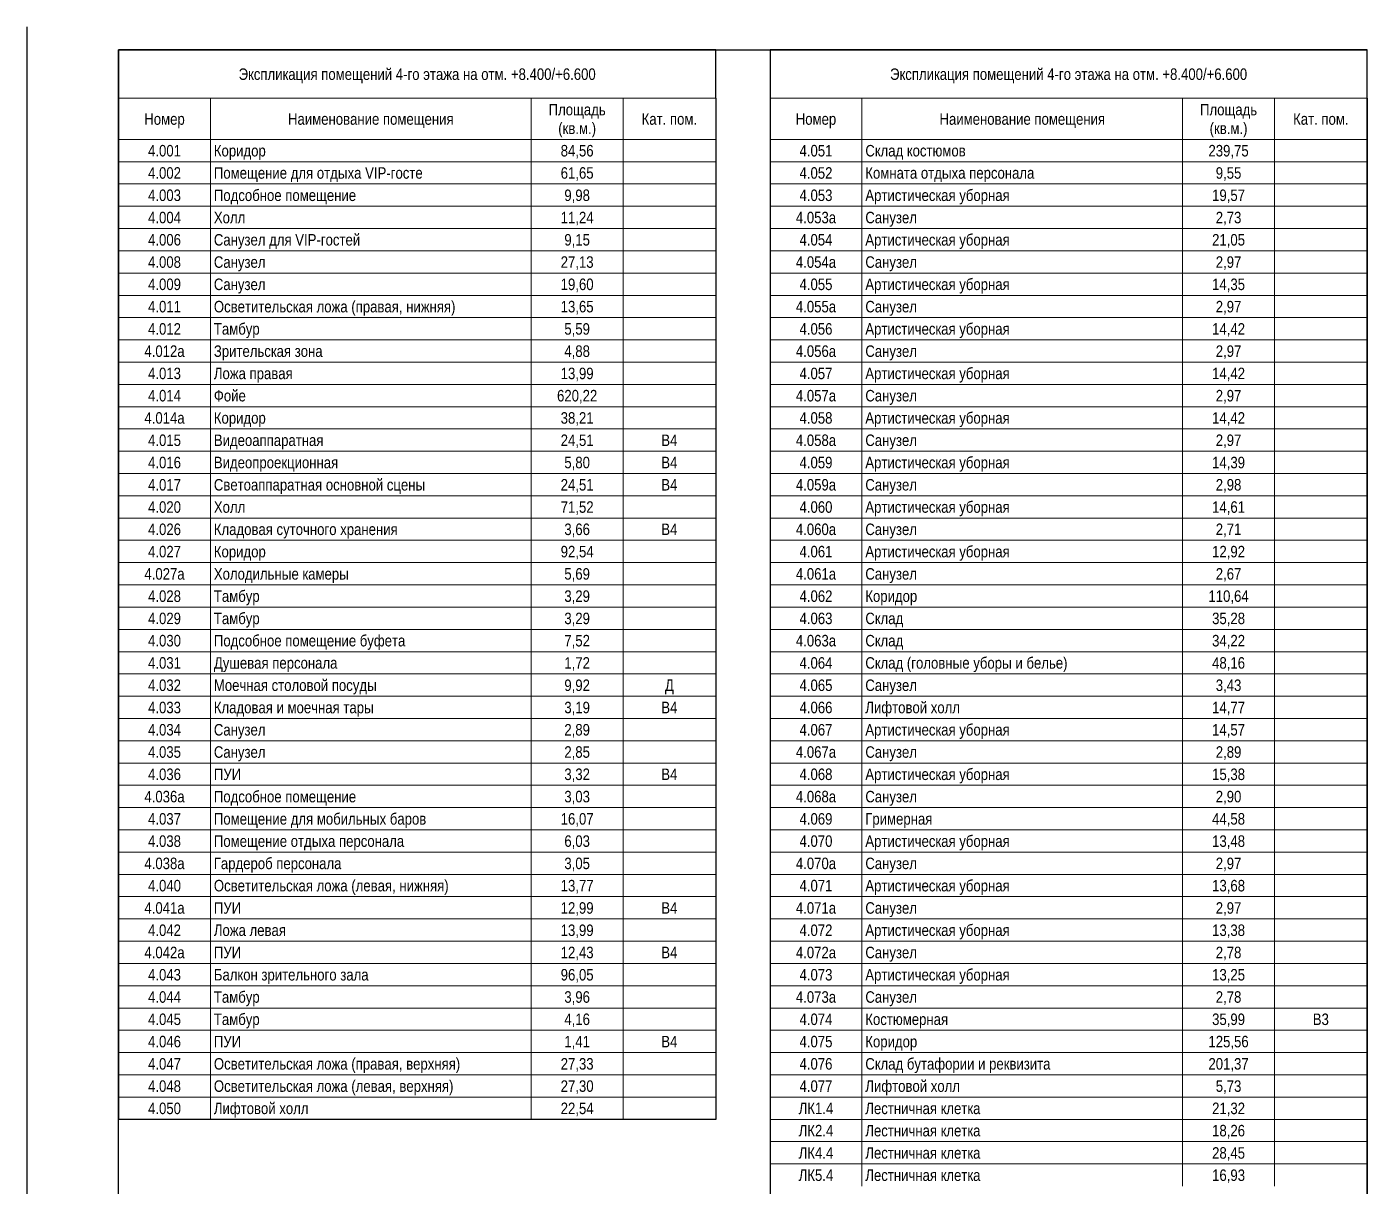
# Paper-space layout 'Экспликация 4 этаж' of a CAD drawing. Header units: millimetres. Extents: x 0 to 297, y 0 to 420.
# Drawn here: x 0 to 292, y 167.4 to 420 of the extents above; entities that cross this region are included whole.
import ezdxf

# ---------------------------------------------------------------- set-up
doc = ezdxf.new("R2010")
doc.units = ezdxf.units.MM
for name, color, linetype, lineweight in [('Графика спецификации', 7, 'Continuous', 9), ('Обычные линии', 7, 'Continuous', 25), ('Тонкие линии', 7, 'Continuous', 9)]:
    doc.layers.add(name, color=color, linetype=linetype, lineweight=lineweight)
doc.styles.add('Arial Narrow_3', font='Arial Narrow.ttf', dxfattribs={"height": 2.5})

psp = doc.layouts.new('Экспликация 4 этаж')

# ---------------------------------------------------------------- linework, layer by layer
for p, q in [((0, 420), (0, 0)), ((20, 5), (20, 415)), ((20, 415), (292, 415)), ((292, 5), (292, 415))]:
    psp.add_line(p, q)
at = {"layer": 'Обычные линии'}
for p, q in [((20, 415), (20, 404.42)), ((150.08, 415), (20, 415)), ((150.08, 404.42), (150.08, 415)), ((161.92, 415), (161.92, 404.42)), ((292, 415), (161.92, 415)), ((292, 404.42), (292, 415)), ((20, 404.42), (20, 181.98)), ((150.08, 404.42), (150.08, 181.98)), ((161.92, 404.42), (161.92, 138.32)), ((292, 404.42), (292, 138.32)), ((150.08, 181.98), (20, 181.98))]:
    psp.add_line(p, q, dxfattribs=at)
at = {"layer": 'Тонкие линии'}
for p, q in [((20, 404.42), (150.08, 404.42)), ((40, 404.42), (40, 395.46)), ((109.89, 404.42), (109.89, 395.46)), ((129.89, 404.42), (129.89, 395.46)), ((161.92, 404.42), (292, 404.42)), ((181.92, 404.42), (181.92, 395.46)), ((251.8, 404.42), (251.8, 395.46)), ((271.8, 404.42), (271.8, 395.46)), ((40, 395.46), (20, 395.46)), ((109.89, 395.46), (40, 395.46)), ((40, 395.46), (40, 390.61)), ((129.89, 395.46), (109.89, 395.46)), ((109.89, 395.46), (109.89, 390.61)), ((150.08, 395.46), (129.89, 395.46)), ((129.89, 395.46), (129.89, 390.61)), ((181.92, 395.46), (161.92, 395.46)), ((251.8, 395.46), (181.92, 395.46)), ((181.92, 395.46), (181.92, 390.61)), ((271.8, 395.46), (251.8, 395.46)), ((251.8, 395.46), (251.8, 390.61)), ((292, 395.46), (271.8, 395.46)), ((271.8, 395.46), (271.8, 390.61)), ((40, 390.61), (20, 390.61)), ((109.89, 390.61), (40, 390.61)), ((40, 390.61), (40, 385.76)), ((129.89, 390.61), (109.89, 390.61)), ((109.89, 390.61), (109.89, 385.76)), ((150.08, 390.61), (129.89, 390.61)), ((129.89, 390.61), (129.89, 385.76)), ((181.92, 390.61), (161.92, 390.61)), ((251.8, 390.61), (181.92, 390.61)), ((181.92, 390.61), (181.92, 385.76)), ((271.8, 390.61), (251.8, 390.61)), ((251.8, 390.61), (251.8, 385.76)), ((292, 390.61), (271.8, 390.61)), ((271.8, 390.61), (271.8, 385.76)), ((40, 385.76), (20, 385.76)), ((109.89, 385.76), (40, 385.76)), ((40, 385.76), (40, 380.91)), ((129.89, 385.76), (109.89, 385.76)), ((109.89, 385.76), (109.89, 380.91)), ((150.08, 385.76), (129.89, 385.76)), ((129.89, 385.76), (129.89, 380.91)), ((181.92, 385.76), (161.92, 385.76)), ((251.8, 385.76), (181.92, 385.76)), ((181.92, 385.76), (181.92, 380.91)), ((271.8, 385.76), (251.8, 385.76)), ((251.8, 385.76), (251.8, 380.91)), ((292, 385.76), (271.8, 385.76)), ((271.8, 385.76), (271.8, 380.91)), ((40, 380.91), (20, 380.91)), ((109.89, 380.91), (40, 380.91)), ((40, 380.91), (40, 376.06)), ((129.89, 380.91), (109.89, 380.91)), ((109.89, 380.91), (109.89, 376.06)), ((150.08, 380.91), (129.89, 380.91)), ((129.89, 380.91), (129.89, 376.06)), ((181.92, 380.91), (161.92, 380.91)), ((251.8, 380.91), (181.92, 380.91)), ((181.92, 380.91), (181.92, 376.06)), ((271.8, 380.91), (251.8, 380.91)), ((251.8, 380.91), (251.8, 376.06)), ((292, 380.91), (271.8, 380.91)), ((271.8, 380.91), (271.8, 376.06)), ((40, 376.06), (20, 376.06)), ((109.89, 376.06), (40, 376.06)), ((40, 376.06), (40, 371.2)), ((129.89, 376.06), (109.89, 376.06)), ((109.89, 376.06), (109.89, 371.2)), ((150.08, 376.06), (129.89, 376.06)), ((129.89, 376.06), (129.89, 371.2)), ((181.92, 376.06), (161.92, 376.06)), ((251.8, 376.06), (181.92, 376.06)), ((181.92, 376.06), (181.92, 371.2)), ((271.8, 376.06), (251.8, 376.06)), ((251.8, 376.06), (251.8, 371.2)), ((292, 376.06), (271.8, 376.06)), ((271.8, 376.06), (271.8, 371.2)), ((40, 371.2), (20, 371.2)), ((109.89, 371.2), (40, 371.2)), ((40, 371.2), (40, 366.35)), ((129.89, 371.2), (109.89, 371.2)), ((109.89, 371.2), (109.89, 366.35)), ((150.08, 371.2), (129.89, 371.2)), ((129.89, 371.2), (129.89, 366.35)), ((181.92, 371.2), (161.92, 371.2)), ((251.8, 371.2), (181.92, 371.2)), ((181.92, 371.2), (181.92, 366.35)), ((271.8, 371.2), (251.8, 371.2)), ((251.8, 371.2), (251.8, 366.35)), ((292, 371.2), (271.8, 371.2)), ((271.8, 371.2), (271.8, 366.35)), ((40, 366.35), (20, 366.35)), ((109.89, 366.35), (40, 366.35)), ((40, 366.35), (40, 361.5)), ((129.89, 366.35), (109.89, 366.35)), ((109.89, 366.35), (109.89, 361.5)), ((150.08, 366.35), (129.89, 366.35)), ((129.89, 366.35), (129.89, 361.5)), ((181.92, 366.35), (161.92, 366.35)), ((251.8, 366.35), (181.92, 366.35)), ((181.92, 366.35), (181.92, 361.5)), ((271.8, 366.35), (251.8, 366.35)), ((251.8, 366.35), (251.8, 361.5)), ((292, 366.35), (271.8, 366.35)), ((271.8, 366.35), (271.8, 361.5)), ((40, 361.5), (20, 361.5)), ((109.89, 361.5), (40, 361.5)), ((40, 361.5), (40, 356.65)), ((129.89, 361.5), (109.89, 361.5)), ((109.89, 361.5), (109.89, 356.65)), ((150.08, 361.5), (129.89, 361.5)), ((129.89, 361.5), (129.89, 356.65)), ((181.92, 361.5), (161.92, 361.5)), ((251.8, 361.5), (181.92, 361.5)), ((181.92, 361.5), (181.92, 356.65)), ((271.8, 361.5), (251.8, 361.5)), ((251.8, 361.5), (251.8, 356.65)), ((292, 361.5), (271.8, 361.5)), ((271.8, 361.5), (271.8, 356.65)), ((40, 356.65), (20, 356.65)), ((109.89, 356.65), (40, 356.65)), ((40, 356.65), (40, 351.8)), ((129.89, 356.65), (109.89, 356.65)), ((109.89, 356.65), (109.89, 351.8)), ((150.08, 356.65), (129.89, 356.65)), ((129.89, 356.65), (129.89, 351.8)), ((181.92, 356.65), (161.92, 356.65)), ((251.8, 356.65), (181.92, 356.65)), ((181.92, 356.65), (181.92, 351.8)), ((271.8, 356.65), (251.8, 356.65)), ((251.8, 356.65), (251.8, 351.8)), ((292, 356.65), (271.8, 356.65)), ((271.8, 356.65), (271.8, 351.8)), ((40, 351.8), (20, 351.8)), ((109.89, 351.8), (40, 351.8)), ((40, 351.8), (40, 346.94)), ((129.89, 351.8), (109.89, 351.8)), ((109.89, 351.8), (109.89, 346.94)), ((150.08, 351.8), (129.89, 351.8)), ((129.89, 351.8), (129.89, 346.94)), ((181.92, 351.8), (161.92, 351.8)), ((251.8, 351.8), (181.92, 351.8)), ((181.92, 351.8), (181.92, 346.94)), ((271.8, 351.8), (251.8, 351.8)), ((251.8, 351.8), (251.8, 346.94)), ((292, 351.8), (271.8, 351.8)), ((271.8, 351.8), (271.8, 346.94)), ((40, 346.94), (20, 346.94)), ((109.89, 346.94), (40, 346.94)), ((40, 346.94), (40, 342.09)), ((129.89, 346.94), (109.89, 346.94)), ((109.89, 346.94), (109.89, 342.09)), ((150.08, 346.94), (129.89, 346.94)), ((129.89, 346.94), (129.89, 342.09)), ((181.92, 346.94), (161.92, 346.94)), ((251.8, 346.94), (181.92, 346.94)), ((181.92, 346.94), (181.92, 342.09)), ((271.8, 346.94), (251.8, 346.94)), ((251.8, 346.94), (251.8, 342.09)), ((292, 346.94), (271.8, 346.94)), ((271.8, 346.94), (271.8, 342.09)), ((40, 342.09), (20, 342.09)), ((109.89, 342.09), (40, 342.09)), ((40, 342.09), (40, 337.24)), ((129.89, 342.09), (109.89, 342.09)), ((109.89, 342.09), (109.89, 337.24)), ((150.08, 342.09), (129.89, 342.09)), ((129.89, 342.09), (129.89, 337.24)), ((181.92, 342.09), (161.92, 342.09)), ((251.8, 342.09), (181.92, 342.09)), ((181.92, 342.09), (181.92, 337.24)), ((271.8, 342.09), (251.8, 342.09)), ((251.8, 342.09), (251.8, 337.24)), ((292, 342.09), (271.8, 342.09)), ((271.8, 342.09), (271.8, 337.24)), ((40, 337.24), (20, 337.24)), ((109.89, 337.24), (40, 337.24)), ((40, 337.24), (40, 332.39)), ((129.89, 337.24), (109.89, 337.24)), ((109.89, 337.24), (109.89, 332.39)), ((150.08, 337.24), (129.89, 337.24)), ((129.89, 337.24), (129.89, 332.39)), ((181.92, 337.24), (161.92, 337.24)), ((251.8, 337.24), (181.92, 337.24)), ((181.92, 337.24), (181.92, 332.39)), ((271.8, 337.24), (251.8, 337.24)), ((251.8, 337.24), (251.8, 332.39)), ((292, 337.24), (271.8, 337.24)), ((271.8, 337.24), (271.8, 332.39)), ((40, 332.39), (20, 332.39)), ((109.89, 332.39), (40, 332.39)), ((40, 332.39), (40, 327.54)), ((129.89, 332.39), (109.89, 332.39)), ((109.89, 332.39), (109.89, 327.54)), ((150.08, 332.39), (129.89, 332.39)), ((129.89, 332.39), (129.89, 327.54)), ((181.92, 332.39), (161.92, 332.39)), ((251.8, 332.39), (181.92, 332.39)), ((181.92, 332.39), (181.92, 327.54)), ((271.8, 332.39), (251.8, 332.39)), ((251.8, 332.39), (251.8, 327.54)), ((292, 332.39), (271.8, 332.39)), ((271.8, 332.39), (271.8, 327.54)), ((40, 327.54), (20, 327.54)), ((109.89, 327.54), (40, 327.54)), ((40, 327.54), (40, 322.69)), ((129.89, 327.54), (109.89, 327.54)), ((109.89, 327.54), (109.89, 322.69)), ((150.08, 327.54), (129.89, 327.54)), ((129.89, 327.54), (129.89, 322.69)), ((181.92, 327.54), (161.92, 327.54)), ((251.8, 327.54), (181.92, 327.54)), ((181.92, 327.54), (181.92, 322.69)), ((271.8, 327.54), (251.8, 327.54)), ((251.8, 327.54), (251.8, 322.69)), ((292, 327.54), (271.8, 327.54)), ((271.8, 327.54), (271.8, 322.69)), ((40, 322.69), (20, 322.69)), ((109.89, 322.69), (40, 322.69)), ((40, 322.69), (40, 317.83)), ((129.89, 322.69), (109.89, 322.69)), ((109.89, 322.69), (109.89, 317.83)), ((150.08, 322.69), (129.89, 322.69)), ((129.89, 322.69), (129.89, 317.83)), ((181.92, 322.69), (161.92, 322.69)), ((251.8, 322.69), (181.92, 322.69)), ((181.92, 322.69), (181.92, 317.83)), ((271.8, 322.69), (251.8, 322.69)), ((251.8, 322.69), (251.8, 317.83)), ((292, 322.69), (271.8, 322.69)), ((271.8, 322.69), (271.8, 317.83)), ((40, 317.83), (20, 317.83)), ((109.89, 317.83), (40, 317.83)), ((40, 317.83), (40, 312.98)), ((129.89, 317.83), (109.89, 317.83)), ((109.89, 317.83), (109.89, 312.98)), ((150.08, 317.83), (129.89, 317.83)), ((129.89, 317.83), (129.89, 312.98)), ((181.92, 317.83), (161.92, 317.83)), ((251.8, 317.83), (181.92, 317.83)), ((181.92, 317.83), (181.92, 312.98)), ((271.8, 317.83), (251.8, 317.83)), ((251.8, 317.83), (251.8, 312.98)), ((292, 317.83), (271.8, 317.83)), ((271.8, 317.83), (271.8, 312.98)), ((40, 312.98), (20, 312.98)), ((109.89, 312.98), (40, 312.98)), ((40, 312.98), (40, 308.13)), ((129.89, 312.98), (109.89, 312.98)), ((109.89, 312.98), (109.89, 308.13)), ((150.08, 312.98), (129.89, 312.98)), ((129.89, 312.98), (129.89, 308.13)), ((181.92, 312.98), (161.92, 312.98)), ((251.8, 312.98), (181.92, 312.98)), ((181.92, 312.98), (181.92, 308.13)), ((271.8, 312.98), (251.8, 312.98)), ((251.8, 312.98), (251.8, 308.13)), ((292, 312.98), (271.8, 312.98)), ((271.8, 312.98), (271.8, 308.13)), ((40, 308.13), (20, 308.13)), ((109.89, 308.13), (40, 308.13)), ((40, 308.13), (40, 303.28)), ((129.89, 308.13), (109.89, 308.13)), ((109.89, 308.13), (109.89, 303.28)), ((150.08, 308.13), (129.89, 308.13)), ((129.89, 308.13), (129.89, 303.28)), ((181.92, 308.13), (161.92, 308.13)), ((251.8, 308.13), (181.92, 308.13)), ((181.92, 308.13), (181.92, 303.28)), ((271.8, 308.13), (251.8, 308.13)), ((251.8, 308.13), (251.8, 303.28)), ((292, 308.13), (271.8, 308.13)), ((271.8, 308.13), (271.8, 303.28)), ((40, 303.28), (20, 303.28)), ((109.89, 303.28), (40, 303.28)), ((40, 303.28), (40, 298.43)), ((129.89, 303.28), (109.89, 303.28)), ((109.89, 303.28), (109.89, 298.43)), ((150.08, 303.28), (129.89, 303.28)), ((129.89, 303.28), (129.89, 298.43)), ((181.92, 303.28), (161.92, 303.28)), ((251.8, 303.28), (181.92, 303.28)), ((181.92, 303.28), (181.92, 298.43)), ((271.8, 303.28), (251.8, 303.28)), ((251.8, 303.28), (251.8, 298.43)), ((292, 303.28), (271.8, 303.28)), ((271.8, 303.28), (271.8, 298.43)), ((40, 298.43), (20, 298.43)), ((109.89, 298.43), (40, 298.43)), ((40, 298.43), (40, 293.57)), ((129.89, 298.43), (109.89, 298.43)), ((109.89, 298.43), (109.89, 293.57)), ((150.08, 298.43), (129.89, 298.43)), ((129.89, 298.43), (129.89, 293.57)), ((181.92, 298.43), (161.92, 298.43)), ((251.8, 298.43), (181.92, 298.43)), ((181.92, 298.43), (181.92, 293.57)), ((271.8, 298.43), (251.8, 298.43)), ((251.8, 298.43), (251.8, 293.57)), ((292, 298.43), (271.8, 298.43)), ((271.8, 298.43), (271.8, 293.57)), ((40, 293.57), (20, 293.57)), ((109.89, 293.57), (40, 293.57)), ((40, 293.57), (40, 288.72)), ((129.89, 293.57), (109.89, 293.57)), ((109.89, 293.57), (109.89, 288.72)), ((150.08, 293.57), (129.89, 293.57)), ((129.89, 293.57), (129.89, 288.72)), ((181.92, 293.57), (161.92, 293.57)), ((251.8, 293.57), (181.92, 293.57)), ((181.92, 293.57), (181.92, 288.72)), ((271.8, 293.57), (251.8, 293.57)), ((251.8, 293.57), (251.8, 288.72)), ((292, 293.57), (271.8, 293.57)), ((271.8, 293.57), (271.8, 288.72)), ((40, 288.72), (20, 288.72)), ((109.89, 288.72), (40, 288.72)), ((40, 288.72), (40, 283.87)), ((129.89, 288.72), (109.89, 288.72)), ((109.89, 288.72), (109.89, 283.87)), ((150.08, 288.72), (129.89, 288.72)), ((129.89, 288.72), (129.89, 283.87)), ((181.92, 288.72), (161.92, 288.72)), ((251.8, 288.72), (181.92, 288.72)), ((181.92, 288.72), (181.92, 283.87)), ((271.8, 288.72), (251.8, 288.72)), ((251.8, 288.72), (251.8, 283.87)), ((292, 288.72), (271.8, 288.72)), ((271.8, 288.72), (271.8, 283.87)), ((40, 283.87), (20, 283.87)), ((109.89, 283.87), (40, 283.87)), ((40, 283.87), (40, 279.02)), ((129.89, 283.87), (109.89, 283.87)), ((109.89, 283.87), (109.89, 279.02)), ((150.08, 283.87), (129.89, 283.87)), ((129.89, 283.87), (129.89, 279.02)), ((181.92, 283.87), (161.92, 283.87)), ((251.8, 283.87), (181.92, 283.87)), ((181.92, 283.87), (181.92, 279.02)), ((271.8, 283.87), (251.8, 283.87)), ((251.8, 283.87), (251.8, 279.02)), ((292, 283.87), (271.8, 283.87)), ((271.8, 283.87), (271.8, 279.02)), ((40, 279.02), (20, 279.02)), ((109.89, 279.02), (40, 279.02)), ((40, 279.02), (40, 274.17)), ((129.89, 279.02), (109.89, 279.02)), ((109.89, 279.02), (109.89, 274.17)), ((150.08, 279.02), (129.89, 279.02)), ((129.89, 279.02), (129.89, 274.17)), ((181.92, 279.02), (161.92, 279.02)), ((251.8, 279.02), (181.92, 279.02)), ((181.92, 279.02), (181.92, 274.17)), ((271.8, 279.02), (251.8, 279.02)), ((251.8, 279.02), (251.8, 274.17)), ((292, 279.02), (271.8, 279.02)), ((271.8, 279.02), (271.8, 274.17)), ((40, 274.17), (20, 274.17)), ((109.89, 274.17), (40, 274.17)), ((40, 274.17), (40, 269.31)), ((129.89, 274.17), (109.89, 274.17)), ((109.89, 274.17), (109.89, 269.31)), ((150.08, 274.17), (129.89, 274.17)), ((129.89, 274.17), (129.89, 269.31)), ((181.92, 274.17), (161.92, 274.17)), ((251.8, 274.17), (181.92, 274.17)), ((181.92, 274.17), (181.92, 269.31)), ((271.8, 274.17), (251.8, 274.17)), ((251.8, 274.17), (251.8, 269.31)), ((292, 274.17), (271.8, 274.17)), ((271.8, 274.17), (271.8, 269.31)), ((40, 269.31), (20, 269.31)), ((109.89, 269.31), (40, 269.31)), ((40, 269.31), (40, 264.46)), ((129.89, 269.31), (109.89, 269.31)), ((109.89, 269.31), (109.89, 264.46)), ((150.08, 269.31), (129.89, 269.31)), ((129.89, 269.31), (129.89, 264.46)), ((181.92, 269.31), (161.92, 269.31)), ((251.8, 269.31), (181.92, 269.31)), ((181.92, 269.31), (181.92, 264.46)), ((271.8, 269.31), (251.8, 269.31)), ((251.8, 269.31), (251.8, 264.46)), ((292, 269.31), (271.8, 269.31)), ((271.8, 269.31), (271.8, 264.46)), ((40, 264.46), (20, 264.46)), ((109.89, 264.46), (40, 264.46)), ((40, 264.46), (40, 259.61)), ((129.89, 264.46), (109.89, 264.46)), ((109.89, 264.46), (109.89, 259.61)), ((150.08, 264.46), (129.89, 264.46)), ((129.89, 264.46), (129.89, 259.61)), ((181.92, 264.46), (161.92, 264.46)), ((251.8, 264.46), (181.92, 264.46)), ((181.92, 264.46), (181.92, 259.61)), ((271.8, 264.46), (251.8, 264.46)), ((251.8, 264.46), (251.8, 259.61)), ((292, 264.46), (271.8, 264.46)), ((271.8, 264.46), (271.8, 259.61)), ((40, 259.61), (20, 259.61)), ((109.89, 259.61), (40, 259.61)), ((40, 259.61), (40, 254.76)), ((129.89, 259.61), (109.89, 259.61)), ((109.89, 259.61), (109.89, 254.76)), ((150.08, 259.61), (129.89, 259.61)), ((129.89, 259.61), (129.89, 254.76)), ((181.92, 259.61), (161.92, 259.61)), ((251.8, 259.61), (181.92, 259.61)), ((181.92, 259.61), (181.92, 254.76)), ((271.8, 259.61), (251.8, 259.61)), ((251.8, 259.61), (251.8, 254.76)), ((292, 259.61), (271.8, 259.61)), ((271.8, 259.61), (271.8, 254.76)), ((40, 254.76), (20, 254.76)), ((109.89, 254.76), (40, 254.76)), ((40, 254.76), (40, 249.91)), ((129.89, 254.76), (109.89, 254.76)), ((109.89, 254.76), (109.89, 249.91)), ((150.08, 254.76), (129.89, 254.76)), ((129.89, 254.76), (129.89, 249.91)), ((181.92, 254.76), (161.92, 254.76)), ((251.8, 254.76), (181.92, 254.76)), ((181.92, 254.76), (181.92, 249.91)), ((271.8, 254.76), (251.8, 254.76)), ((251.8, 254.76), (251.8, 249.91)), ((292, 254.76), (271.8, 254.76)), ((271.8, 254.76), (271.8, 249.91)), ((40, 249.91), (20, 249.91)), ((109.89, 249.91), (40, 249.91)), ((40, 249.91), (40, 245.06)), ((129.89, 249.91), (109.89, 249.91)), ((109.89, 249.91), (109.89, 245.06)), ((150.08, 249.91), (129.89, 249.91)), ((129.89, 249.91), (129.89, 245.06)), ((181.92, 249.91), (161.92, 249.91)), ((251.8, 249.91), (181.92, 249.91)), ((181.92, 249.91), (181.92, 245.06)), ((271.8, 249.91), (251.8, 249.91)), ((251.8, 249.91), (251.8, 245.06)), ((292, 249.91), (271.8, 249.91)), ((271.8, 249.91), (271.8, 245.06)), ((40, 245.06), (20, 245.06)), ((109.89, 245.06), (40, 245.06)), ((40, 245.06), (40, 240.2)), ((129.89, 245.06), (109.89, 245.06)), ((109.89, 245.06), (109.89, 240.2)), ((150.08, 245.06), (129.89, 245.06)), ((129.89, 245.06), (129.89, 240.2)), ((181.92, 245.06), (161.92, 245.06)), ((251.8, 245.06), (181.92, 245.06)), ((181.92, 245.06), (181.92, 240.2)), ((271.8, 245.06), (251.8, 245.06)), ((251.8, 245.06), (251.8, 240.2)), ((292, 245.06), (271.8, 245.06)), ((271.8, 245.06), (271.8, 240.2)), ((40, 240.2), (20, 240.2)), ((109.89, 240.2), (40, 240.2)), ((40, 240.2), (40, 235.35)), ((129.89, 240.2), (109.89, 240.2)), ((109.89, 240.2), (109.89, 235.35)), ((150.08, 240.2), (129.89, 240.2)), ((129.89, 240.2), (129.89, 235.35)), ((181.92, 240.2), (161.92, 240.2)), ((251.8, 240.2), (181.92, 240.2)), ((181.92, 240.2), (181.92, 235.35)), ((271.8, 240.2), (251.8, 240.2)), ((251.8, 240.2), (251.8, 235.35)), ((292, 240.2), (271.8, 240.2)), ((271.8, 240.2), (271.8, 235.35)), ((40, 235.35), (20, 235.35)), ((109.89, 235.35), (40, 235.35)), ((40, 235.35), (40, 230.5)), ((129.89, 235.35), (109.89, 235.35)), ((109.89, 235.35), (109.89, 230.5)), ((150.08, 235.35), (129.89, 235.35)), ((129.89, 235.35), (129.89, 230.5)), ((181.92, 235.35), (161.92, 235.35)), ((251.8, 235.35), (181.92, 235.35)), ((181.92, 235.35), (181.92, 230.5)), ((271.8, 235.35), (251.8, 235.35)), ((251.8, 235.35), (251.8, 230.5)), ((292, 235.35), (271.8, 235.35)), ((271.8, 235.35), (271.8, 230.5)), ((40, 230.5), (20, 230.5)), ((109.89, 230.5), (40, 230.5)), ((40, 230.5), (40, 225.65)), ((129.89, 230.5), (109.89, 230.5)), ((109.89, 230.5), (109.89, 225.65)), ((150.08, 230.5), (129.89, 230.5)), ((129.89, 230.5), (129.89, 225.65)), ((181.92, 230.5), (161.92, 230.5)), ((251.8, 230.5), (181.92, 230.5)), ((181.92, 230.5), (181.92, 225.65)), ((271.8, 230.5), (251.8, 230.5)), ((251.8, 230.5), (251.8, 225.65)), ((292, 230.5), (271.8, 230.5)), ((271.8, 230.5), (271.8, 225.65)), ((40, 225.65), (20, 225.65)), ((109.89, 225.65), (40, 225.65)), ((40, 225.65), (40, 220.8)), ((129.89, 225.65), (109.89, 225.65)), ((109.89, 225.65), (109.89, 220.8)), ((150.08, 225.65), (129.89, 225.65)), ((129.89, 225.65), (129.89, 220.8)), ((181.92, 225.65), (161.92, 225.65)), ((251.8, 225.65), (181.92, 225.65)), ((181.92, 225.65), (181.92, 220.8)), ((271.8, 225.65), (251.8, 225.65)), ((251.8, 225.65), (251.8, 220.8)), ((292, 225.65), (271.8, 225.65)), ((271.8, 225.65), (271.8, 220.8)), ((40, 220.8), (20, 220.8)), ((109.89, 220.8), (40, 220.8)), ((40, 220.8), (40, 215.94)), ((129.89, 220.8), (109.89, 220.8)), ((109.89, 220.8), (109.89, 215.94)), ((150.08, 220.8), (129.89, 220.8)), ((129.89, 220.8), (129.89, 215.94)), ((181.92, 220.8), (161.92, 220.8)), ((251.8, 220.8), (181.92, 220.8)), ((181.92, 220.8), (181.92, 215.94)), ((271.8, 220.8), (251.8, 220.8)), ((251.8, 220.8), (251.8, 215.94)), ((292, 220.8), (271.8, 220.8)), ((271.8, 220.8), (271.8, 215.94)), ((40, 215.94), (20, 215.94)), ((109.89, 215.94), (40, 215.94)), ((40, 215.94), (40, 211.09)), ((129.89, 215.94), (109.89, 215.94)), ((109.89, 215.94), (109.89, 211.09)), ((150.08, 215.94), (129.89, 215.94)), ((129.89, 215.94), (129.89, 211.09)), ((181.92, 215.94), (161.92, 215.94)), ((251.8, 215.94), (181.92, 215.94)), ((181.92, 215.94), (181.92, 211.09)), ((271.8, 215.94), (251.8, 215.94)), ((251.8, 215.94), (251.8, 211.09)), ((292, 215.94), (271.8, 215.94)), ((271.8, 215.94), (271.8, 211.09)), ((40, 211.09), (20, 211.09)), ((109.89, 211.09), (40, 211.09)), ((40, 211.09), (40, 206.24)), ((129.89, 211.09), (109.89, 211.09)), ((109.89, 211.09), (109.89, 206.24)), ((150.08, 211.09), (129.89, 211.09)), ((129.89, 211.09), (129.89, 206.24)), ((181.92, 211.09), (161.92, 211.09)), ((251.8, 211.09), (181.92, 211.09)), ((181.92, 211.09), (181.92, 206.24)), ((271.8, 211.09), (251.8, 211.09)), ((251.8, 211.09), (251.8, 206.24)), ((292, 211.09), (271.8, 211.09)), ((271.8, 211.09), (271.8, 206.24)), ((40, 206.24), (20, 206.24)), ((109.89, 206.24), (40, 206.24)), ((40, 206.24), (40, 201.39)), ((129.89, 206.24), (109.89, 206.24)), ((109.89, 206.24), (109.89, 201.39)), ((150.08, 206.24), (129.89, 206.24)), ((129.89, 206.24), (129.89, 201.39)), ((181.92, 206.24), (161.92, 206.24)), ((251.8, 206.24), (181.92, 206.24)), ((181.92, 206.24), (181.92, 201.39)), ((271.8, 206.24), (251.8, 206.24)), ((251.8, 206.24), (251.8, 201.39)), ((292, 206.24), (271.8, 206.24)), ((271.8, 206.24), (271.8, 201.39)), ((40, 201.39), (20, 201.39)), ((109.89, 201.39), (40, 201.39)), ((40, 201.39), (40, 196.54)), ((129.89, 201.39), (109.89, 201.39)), ((109.89, 201.39), (109.89, 196.54)), ((150.08, 201.39), (129.89, 201.39)), ((129.89, 201.39), (129.89, 196.54)), ((181.92, 201.39), (161.92, 201.39)), ((251.8, 201.39), (181.92, 201.39)), ((181.92, 201.39), (181.92, 196.54)), ((271.8, 201.39), (251.8, 201.39)), ((251.8, 201.39), (251.8, 196.54)), ((292, 201.39), (271.8, 201.39)), ((271.8, 201.39), (271.8, 196.54)), ((40, 196.54), (20, 196.54)), ((109.89, 196.54), (40, 196.54)), ((40, 196.54), (40, 191.69)), ((129.89, 196.54), (109.89, 196.54)), ((109.89, 196.54), (109.89, 191.69)), ((150.08, 196.54), (129.89, 196.54)), ((129.89, 196.54), (129.89, 191.69)), ((181.92, 196.54), (161.92, 196.54)), ((251.8, 196.54), (181.92, 196.54)), ((181.92, 196.54), (181.92, 191.69)), ((271.8, 196.54), (251.8, 196.54)), ((251.8, 196.54), (251.8, 191.69)), ((292, 196.54), (271.8, 196.54)), ((271.8, 196.54), (271.8, 191.69)), ((40, 191.69), (20, 191.69)), ((109.89, 191.69), (40, 191.69)), ((40, 191.69), (40, 186.83)), ((129.89, 191.69), (109.89, 191.69)), ((109.89, 191.69), (109.89, 186.83)), ((150.08, 191.69), (129.89, 191.69)), ((129.89, 191.69), (129.89, 186.83)), ((181.92, 191.69), (161.92, 191.69)), ((251.8, 191.69), (181.92, 191.69)), ((181.92, 191.69), (181.92, 186.83)), ((271.8, 191.69), (251.8, 191.69)), ((251.8, 191.69), (251.8, 186.83)), ((292, 191.69), (271.8, 191.69)), ((271.8, 191.69), (271.8, 186.83)), ((40, 186.83), (20, 186.83)), ((109.89, 186.83), (40, 186.83)), ((40, 186.83), (40, 181.98)), ((129.89, 186.83), (109.89, 186.83)), ((109.89, 186.83), (109.89, 181.98)), ((150.08, 186.83), (129.89, 186.83)), ((129.89, 186.83), (129.89, 181.98)), ((181.92, 186.83), (161.92, 186.83)), ((251.8, 186.83), (181.92, 186.83)), ((181.92, 186.83), (181.92, 181.98)), ((271.8, 186.83), (251.8, 186.83)), ((251.8, 186.83), (251.8, 181.98)), ((292, 186.83), (271.8, 186.83)), ((271.8, 186.83), (271.8, 181.98)), ((181.92, 181.98), (161.92, 181.98)), ((251.8, 181.98), (181.92, 181.98)), ((181.92, 181.98), (181.92, 177.13)), ((271.8, 181.98), (251.8, 181.98)), ((251.8, 181.98), (251.8, 177.13)), ((292, 181.98), (271.8, 181.98)), ((271.8, 181.98), (271.8, 177.13)), ((181.92, 177.13), (161.92, 177.13)), ((251.8, 177.13), (181.92, 177.13)), ((181.92, 177.13), (181.92, 172.28)), ((271.8, 177.13), (251.8, 177.13)), ((251.8, 177.13), (251.8, 172.28)), ((292, 177.13), (271.8, 177.13)), ((271.8, 177.13), (271.8, 172.28)), ((181.92, 172.28), (161.92, 172.28)), ((251.8, 172.28), (181.92, 172.28)), ((181.92, 172.28), (181.92, 167.43)), ((271.8, 172.28), (251.8, 172.28)), ((251.8, 172.28), (251.8, 167.43)), ((292, 172.28), (271.8, 172.28)), ((271.8, 172.28), (271.8, 167.43))]:
    psp.add_line(p, q, dxfattribs=at)

# ---------------------------------------------------------------- texts
at = {"layer": 'Графика спецификации', "char_height": 2.5, "line_spacing_factor": 0.974696, "style": 'Arial Narrow_3'}
for s, insert, width, attachment_point in [('Экспликация помещений 4-го этажа на отм. +8.400/+6.600', (85.04, 410.93), 93.2745, 2), ('Экспликация помещений 4-го этажа на отм. +8.400/+6.600', (226.96, 410.93), 93.2745, 2), ('Площадь\\P(кв.м.)', (119.89, 403.21), 14.9215, 2), ('Площадь\\P(кв.м.)', (261.8, 403.21), 14.9215, 2), ('Номер', (30, 401.16), 10.5617, 2), ('Наименование помещения', (74.94, 401.16), 43.3214, 2), ('Кат. пом.', (139.98, 401.16), 14.4609, 2), ('Номер', (171.92, 401.16), 10.5617, 2), ('Наименование помещения', (216.86, 401.16), 43.3214, 2), ('Кат. пом.', (281.9, 401.16), 14.4609, 2), ('4.001', (30, 394.26), 8.566, 2), ('Коридор', (40.75, 394.26), 13.5398, 1), ('84,56', (119.89, 394.26), 8.566, 2), ('4.051', (171.92, 394.26), 8.566, 2), ('Склад костюмов', (182.67, 394.26), 26.22, 1), ('239,75', (261.8, 394.26), 10.4696, 2), ('4.002', (30, 389.41), 8.566, 2), ('Помещение для отдыха VIP-госте', (40.75, 389.41), 54.5585, 1), ('61,65', (119.89, 389.41), 8.566, 2), ('4.052', (171.92, 389.41), 8.566, 2), ('Комната отдыха персонала', (182.67, 389.41), 44.1196, 1), ('9,55', (261.8, 389.41), 6.6625, 2), ('4.003', (30, 384.55), 8.566, 2), ('Подсобное помещение', (40.75, 384.55), 37.1501, 1), ('9,98', (119.89, 384.55), 6.6625, 2), ('4.053', (171.92, 384.55), 8.566, 2), ('Артистическая уборная', (182.67, 384.55), 37.7642, 1), ('19,57', (261.8, 384.55), 8.566, 2), ('4.004', (30, 379.7), 8.566, 2), ('Холл', (40.75, 379.7), 8.1976, 1), ('11,24', (119.89, 379.7), 8.566, 2), ('4.053а', (171.92, 379.7), 10.4696, 2), ('Санузел', (182.67, 379.7), 13.4784, 1), ('2,73', (261.8, 379.7), 6.6625, 2), ('4.006', (30, 374.85), 8.566, 2), ('Санузел для VIP-гостей', (40.75, 374.85), 38.194, 1), ('9,15', (119.89, 374.85), 6.6625, 2), ('4.054', (171.92, 374.85), 8.566, 2), ('Артистическая уборная', (182.67, 374.85), 37.7642, 1), ('21,05', (261.8, 374.85), 8.566, 2), ('4.008', (30, 370), 8.566, 2), ('Санузел', (40.75, 370), 13.4784, 1), ('27,13', (119.89, 370), 8.566, 2), ('4.054а', (171.92, 370), 10.4696, 2), ('Санузел', (182.67, 370), 13.4784, 1), ('2,97', (261.8, 370), 6.6625, 2), ('4.009', (30, 365.15), 8.566, 2), ('Санузел', (40.75, 365.15), 13.4784, 1), ('19,60', (119.89, 365.15), 8.566, 2), ('4.055', (171.92, 365.15), 8.566, 2), ('Артистическая уборная', (182.67, 365.15), 37.7642, 1), ('14,35', (261.8, 365.15), 8.566, 2), ('4.011', (30, 360.29), 8.566, 2), ('Осветительская ложа (правая, нижняя)', (40.75, 360.29), 63.1859, 1), ('13,65', (119.89, 360.29), 8.566, 2), ('4.055а', (171.92, 360.29), 10.4696, 2), ('Санузел', (182.67, 360.29), 13.4784, 1), ('2,97', (261.8, 360.29), 6.6625, 2), ('4.012', (30, 355.44), 8.566, 2), ('Тамбур', (40.75, 355.44), 11.974, 1), ('5,59', (119.89, 355.44), 6.6625, 2), ('4.056', (171.92, 355.44), 8.566, 2), ('Артистическая уборная', (182.67, 355.44), 37.7642, 1), ('14,42', (261.8, 355.44), 8.566, 2), ('4.012а', (30, 350.59), 10.4696, 2), ('Зрительская зона', (40.75, 350.59), 28.4306, 1), ('4,88', (119.89, 350.59), 6.6625, 2), ('4.056а', (171.92, 350.59), 10.4696, 2), ('Санузел', (182.67, 350.59), 13.4784, 1), ('2,97', (261.8, 350.59), 6.6625, 2), ('4.013', (30, 345.74), 8.566, 2), ('Ложа правая', (40.75, 345.74), 20.6321, 1), ('13,99', (119.89, 345.74), 8.566, 2), ('4.057', (171.92, 345.74), 8.566, 2), ('Артистическая уборная', (182.67, 345.74), 37.7642, 1), ('14,42', (261.8, 345.74), 8.566, 2), ('4.014', (30, 340.89), 8.566, 2), ('Фойе', (40.75, 340.89), 8.3204, 1), ('620,22', (119.89, 340.89), 10.4696, 2), ('4.057а', (171.92, 340.89), 10.4696, 2), ('Санузел', (182.67, 340.89), 13.4784, 1), ('2,97', (261.8, 340.89), 6.6625, 2), ('4.014а', (30, 336.04), 10.4696, 2), ('Коридор', (40.75, 336.04), 13.5398, 1), ('38,21', (119.89, 336.04), 8.566, 2), ('4.058', (171.92, 336.04), 8.566, 2), ('Артистическая уборная', (182.67, 336.04), 37.7642, 1), ('14,42', (261.8, 336.04), 8.566, 2), ('4.015', (30, 331.18), 8.566, 2), ('Видеоаппаратная', (40.75, 331.18), 28.6455, 1), ('24,51', (119.89, 331.18), 8.566, 2), ('В4', (139.98, 331.18), 4.2063, 2), ('4.058а', (171.92, 331.18), 10.4696, 2), ('Санузел', (182.67, 331.18), 13.4784, 1), ('2,97', (261.8, 331.18), 6.6625, 2), ('4.016', (30, 326.33), 8.566, 2), ('Видеопроекционная', (40.75, 326.33), 32.514, 1), ('5,80', (119.89, 326.33), 6.6625, 2), ('В4', (139.98, 326.33), 4.2063, 2), ('4.059', (171.92, 326.33), 8.566, 2), ('Артистическая уборная', (182.67, 326.33), 37.7642, 1), ('14,39', (261.8, 326.33), 8.566, 2), ('4.017', (30, 321.48), 8.566, 2), ('Светоаппаратная основной сцены', (40.75, 321.48), 55.2647, 1), ('24,51', (119.89, 321.48), 8.566, 2), ('В4', (139.98, 321.48), 4.2063, 2), ('4.059а', (171.92, 321.48), 10.4696, 2), ('Санузел', (182.67, 321.48), 13.4784, 1), ('2,98', (261.8, 321.48), 6.6625, 2), ('4.020', (30, 316.63), 8.566, 2), ('Холл', (40.75, 316.63), 8.1976, 1), ('71,52', (119.89, 316.63), 8.566, 2), ('4.060', (171.92, 316.63), 8.566, 2), ('Артистическая уборная', (182.67, 316.63), 37.7642, 1), ('14,61', (261.8, 316.63), 8.566, 2), ('4.026', (30, 311.78), 8.566, 2), ('Кладовая суточного хранения', (40.75, 311.78), 48.0496, 1), ('3,66', (119.89, 311.78), 6.6625, 2), ('В4', (139.98, 311.78), 4.2063, 2), ('4.060а', (171.92, 311.78), 10.4696, 2), ('Санузел', (182.67, 311.78), 13.4784, 1), ('2,71', (261.8, 311.78), 6.6625, 2), ('4.027', (30, 306.92), 8.566, 2), ('Коридор', (40.75, 306.92), 13.5398, 1), ('92,54', (119.89, 306.92), 8.566, 2), ('4.061', (171.92, 306.92), 8.566, 2), ('Артистическая уборная', (182.67, 306.92), 37.7642, 1), ('12,92', (261.8, 306.92), 8.566, 2), ('4.027а', (30, 302.07), 10.4696, 2), ('Холодильные камеры', (40.75, 302.07), 35.3387, 1), ('5,69', (119.89, 302.07), 6.6625, 2), ('4.061а', (171.92, 302.07), 10.4696, 2), ('Санузел', (182.67, 302.07), 13.4784, 1), ('2,67', (261.8, 302.07), 6.6625, 2), ('4.028', (30, 297.22), 8.566, 2), ('Тамбур', (40.75, 297.22), 11.974, 1), ('3,29', (119.89, 297.22), 6.6625, 2), ('4.062', (171.92, 297.22), 8.566, 2), ('Коридор', (182.67, 297.22), 13.5398, 1), ('110,64', (261.8, 297.22), 10.4696, 2), ('4.029', (30, 292.37), 8.566, 2), ('Тамбур', (40.75, 292.37), 11.974, 1), ('3,29', (119.89, 292.37), 6.6625, 2), ('4.063', (171.92, 292.37), 8.566, 2), ('Склад', (182.67, 292.37), 9.8862, 1), ('35,28', (261.8, 292.37), 8.566, 2), ('4.030', (30, 287.52), 8.566, 2), ('Подсобное помещение буфета', (40.75, 287.52), 49.9838, 1), ('7,52', (119.89, 287.52), 6.6625, 2), ('4.063а', (171.92, 287.52), 10.4696, 2), ('Склад', (182.67, 287.52), 9.8862, 1), ('34,22', (261.8, 287.52), 8.566, 2), ('4.031', (30, 282.67), 8.566, 2), ('Душевая персонала', (40.75, 282.67), 32.2991, 1), ('1,72', (119.89, 282.67), 6.6625, 2), ('4.064', (171.92, 282.67), 8.566, 2), ('Склад (головные уборы и белье)', (182.67, 282.67), 52.8392, 1), ('48,16', (261.8, 282.67), 8.566, 2), ('4.032', (30, 277.81), 8.566, 2), ('Моечная столовой посуды', (40.75, 277.81), 42.6152, 1), ('9,92', (119.89, 277.81), 6.6625, 2), ('\\fArial Narrow|b0|i0|c204|p34|;Д', (139.98, 277.81), 2.3334, 2), ('4.065', (171.92, 277.81), 8.566, 2), ('Санузел', (182.67, 277.81), 13.4784, 1), ('3,43', (261.8, 277.81), 6.6625, 2), ('4.033', (30, 272.96), 8.566, 2), ('Кладовая и моечная тары', (40.75, 272.96), 41.8169, 1), ('3,19', (119.89, 272.96), 6.6625, 2), ('В4', (139.98, 272.96), 4.2063, 2), ('4.066', (171.92, 272.96), 8.566, 2), ('Лифтовой холл', (182.67, 272.96), 24.7156, 1), ('14,77', (261.8, 272.96), 8.566, 2), ('4.034', (30, 268.11), 8.566, 2), ('Санузел', (40.75, 268.11), 13.4784, 1), ('2,89', (119.89, 268.11), 6.6625, 2), ('4.067', (171.92, 268.11), 8.566, 2), ('Артистическая уборная', (182.67, 268.11), 37.7642, 1), ('14,57', (261.8, 268.11), 8.566, 2), ('4.035', (30, 263.26), 8.566, 2), ('Санузел', (40.75, 263.26), 13.4784, 1), ('2,85', (119.89, 263.26), 6.6625, 2), ('4.067а', (171.92, 263.26), 10.4696, 2), ('Санузел', (182.67, 263.26), 13.4784, 1), ('2,89', (261.8, 263.26), 6.6625, 2), ('4.036', (30, 258.41), 8.566, 2), ('ПУИ', (40.75, 258.41), 7.1537, 1), ('3,32', (119.89, 258.41), 6.6625, 2), ('В4', (139.98, 258.41), 4.2063, 2), ('4.068', (171.92, 258.41), 8.566, 2), ('Артистическая уборная', (182.67, 258.41), 37.7642, 1), ('15,38', (261.8, 258.41), 8.566, 2), ('4.036а', (30, 253.55), 10.4696, 2), ('Подсобное помещение', (40.75, 253.55), 37.1501, 1), ('3,03', (119.89, 253.55), 6.6625, 2), ('4.068а', (171.92, 253.55), 10.4696, 2), ('Санузел', (182.67, 253.55), 13.4784, 1), ('2,90', (261.8, 253.55), 6.6625, 2), ('4.037', (30, 248.7), 8.566, 2), ('Помещение для мобильных баров', (40.75, 248.7), 55.541, 1), ('16,07', (119.89, 248.7), 8.566, 2), ('4.069', (171.92, 248.7), 8.566, 2), ('Гримерная', (182.67, 248.7), 17.5312, 1), ('44,58', (261.8, 248.7), 8.566, 2), ('4.038', (30, 243.85), 8.566, 2), ('Помещение отдыха персонала', (40.75, 243.85), 49.7075, 1), ('6,03', (119.89, 243.85), 6.6625, 2), ('4.070', (171.92, 243.85), 8.566, 2), ('Артистическая уборная', (182.67, 243.85), 37.7642, 1), ('13,48', (261.8, 243.85), 8.566, 2), ('4.038а', (30, 239), 10.4696, 2), ('Гардероб персонала', (40.75, 239), 33.2816, 1), ('3,05', (119.89, 239), 6.6625, 2), ('4.070а', (171.92, 239), 10.4696, 2), ('Санузел', (182.67, 239), 13.4784, 1), ('2,97', (261.8, 239), 6.6625, 2), ('4.040', (30, 234.15), 8.566, 2), ('Осветительская ложа (левая, нижняя)', (40.75, 234.15), 61.4052, 1), ('13,77', (119.89, 234.15), 8.566, 2), ('4.071', (171.92, 234.15), 8.566, 2), ('Артистическая уборная', (182.67, 234.15), 37.7642, 1), ('13,68', (261.8, 234.15), 8.566, 2), ('4.041а', (30, 229.29), 10.4696, 2), ('ПУИ', (40.75, 229.29), 7.1537, 1), ('12,99', (119.89, 229.29), 8.566, 2), ('В4', (139.98, 229.29), 4.2063, 2), ('4.071а', (171.92, 229.29), 10.4696, 2), ('Санузел', (182.67, 229.29), 13.4784, 1), ('2,97', (261.8, 229.29), 6.6625, 2), ('4.042', (30, 224.44), 8.566, 2), ('Ложа левая', (40.75, 224.44), 18.8514, 1), ('13,99', (119.89, 224.44), 8.566, 2), ('4.072', (171.92, 224.44), 8.566, 2), ('Артистическая уборная', (182.67, 224.44), 37.7642, 1), ('13,38', (261.8, 224.44), 8.566, 2), ('4.042а', (30, 219.59), 10.4696, 2), ('ПУИ', (40.75, 219.59), 7.1537, 1), ('12,43', (119.89, 219.59), 8.566, 2), ('В4', (139.98, 219.59), 4.2063, 2), ('4.072а', (171.92, 219.59), 10.4696, 2), ('Санузел', (182.67, 219.59), 13.4784, 1), ('2,78', (261.8, 219.59), 6.6625, 2), ('4.043', (30, 214.74), 8.566, 2), ('Балкон зрительного зала', (40.75, 214.74), 40.4046, 1), ('96,05', (119.89, 214.74), 8.566, 2), ('4.073', (171.92, 214.74), 8.566, 2), ('Артистическая уборная', (182.67, 214.74), 37.7642, 1), ('13,25', (261.8, 214.74), 8.566, 2), ('4.044', (30, 209.89), 8.566, 2), ('Тамбур', (40.75, 209.89), 11.974, 1), ('3,96', (119.89, 209.89), 6.6625, 2), ('4.073а', (171.92, 209.89), 10.4696, 2), ('Санузел', (182.67, 209.89), 13.4784, 1), ('2,78', (261.8, 209.89), 6.6625, 2), ('4.045', (30, 205.04), 8.566, 2), ('Тамбур', (40.75, 205.04), 11.974, 1), ('4,16', (119.89, 205.04), 6.6625, 2), ('4.074', (171.92, 205.04), 8.566, 2), ('Костюмерная', (182.67, 205.04), 21.6146, 1), ('35,99', (261.8, 205.04), 8.566, 2), ('В3', (281.9, 205.04), 4.2063, 2), ('4.046', (30, 200.18), 8.566, 2), ('ПУИ', (40.75, 200.18), 7.1537, 1), ('1,41', (119.89, 200.18), 6.6625, 2), ('В4', (139.98, 200.18), 4.2063, 2), ('4.075', (171.92, 200.18), 8.566, 2), ('Коридор', (182.67, 200.18), 13.5398, 1), ('125,56', (261.8, 200.18), 10.4696, 2), ('4.047', (30, 195.33), 8.566, 2), ('Осветительская ложа (правая, верхняя)', (40.75, 195.33), 64.414, 1), ('27,33', (119.89, 195.33), 8.566, 2), ('4.076', (171.92, 195.33), 8.566, 2), ('Склад бутафории и реквизита', (182.67, 195.33), 48.3873, 1), ('201,37', (261.8, 195.33), 10.4696, 2), ('4.048', (30, 190.48), 8.566, 2), ('Осветительская ложа (левая, верхняя)', (40.75, 190.48), 62.6333, 1), ('27,30', (119.89, 190.48), 8.566, 2), ('4.077', (171.92, 190.48), 8.566, 2), ('Лифтовой холл', (182.67, 190.48), 24.7156, 1), ('5,73', (261.8, 190.48), 6.6625, 2), ('4.050', (30, 185.63), 8.566, 2), ('Лифтовой холл', (40.75, 185.63), 24.7156, 1), ('22,54', (119.89, 185.63), 8.566, 2), ('ЛК1.4', (171.92, 185.63), 9.0266, 2), ('Лестничная клетка', (182.67, 185.63), 30.1192, 1), ('21,32', (261.8, 185.63), 8.566, 2), ('ЛК2.4', (171.92, 180.78), 9.0266, 2), ('Лестничная клетка', (182.67, 180.78), 30.1192, 1), ('18,26', (261.8, 180.78), 8.566, 2), ('ЛК4.4', (171.92, 175.92), 9.0266, 2), ('Лестничная клетка', (182.67, 175.92), 30.1192, 1), ('28,45', (261.8, 175.92), 8.566, 2), ('ЛК5.4', (171.92, 171.07), 9.0266, 2), ('Лестничная клетка', (182.67, 171.07), 30.1192, 1), ('16,93', (261.8, 171.07), 8.566, 2)]:
    psp.add_mtext(s, dxfattribs=dict(at, insert=insert, width=width, attachment_point=attachment_point))

doc.saveas('drawing.dxf')
